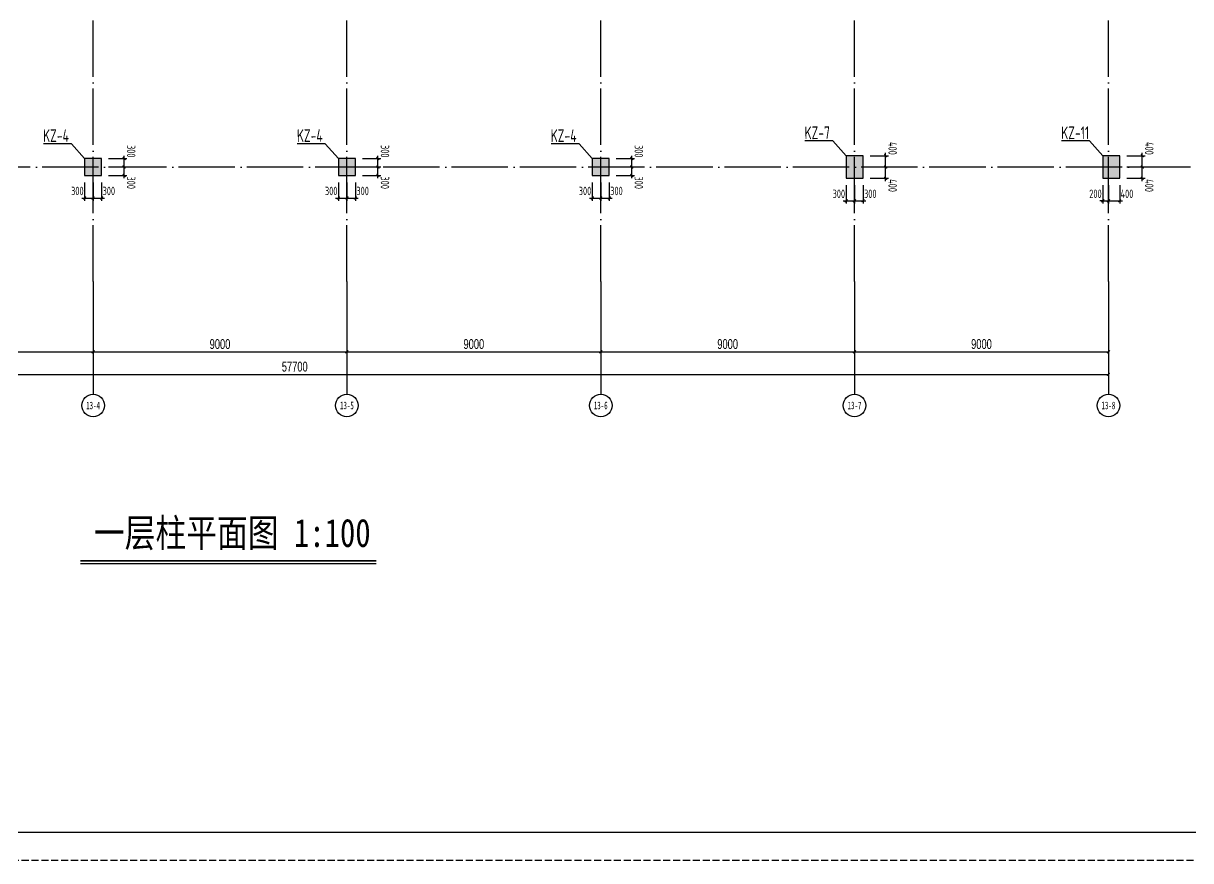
# Model space of a CAD drawing. Extents: x -67167 to 417929, y -86205 to 407116.
# Drawn here: x 103169 to 144559, y 156832 to 186534 of the extents above; entities that cross this region are included whole.
import ezdxf
from ezdxf.enums import TextEntityAlignment as Align

# ---------------------------------------------------------------- set-up
doc = ezdxf.new("R2010")
doc.units = 0
doc.header["$LTSCALE"] = 1000
doc.linetypes.add('DASH', pattern=[0.35, 0.25, -0.1])
doc.linetypes.add('DOTE', pattern=[2.42, 2, -0.2, 0.02, -0.2])
doc.layers.get('Defpoints').update_dxf_attribs({"color": 165})
for name, color, linetype in [('AXIS', 3, 'DOTE'), ('AXIS_TEXT', 7, 'Continuous'), ('COLU', 6, 'Continuous'), ('COLU_DIM', 3, 'Continuous'), ('COLU_HATCH', 251, 'Continuous'), ('COLU_NUM', 7, 'Continuous'), ('s-beam', 4, 'DASH'), ('s-num', 90, 'Continuous'), ('X-104 13#平面$0$01-标注_轴线坐标', 132, 'Continuous'), ('X-104 13#平面$0$02-TEXT_轴号', 7, 'Continuous')]:
    doc.layers.add(name, color=color, linetype=linetype)
doc.styles.add('-宋体', font='simhei.ttf', dxfattribs={"width": 0.8})
doc.styles.add('COMPLEX', font='COMPLEX')
doc.styles.add('TSSD_Bold', font='tssdeng2.shx', dxfattribs={"width": 0.7, "bigfont": 'china.shx'})
doc.styles.add('TSSD_Dimension', font='Tssdeng.shx', dxfattribs={"width": 0.7, "bigfont": 'hztxt.shx'})
doc.styles.add('X-104 13#平面$0$_TCH_AXIS', font='STXIHEI.TTF', dxfattribs={"width": 0.75})
doc.styles.add('X-104 13#平面$0$_TCH_DIM_T3', font='', dxfattribs={"width": 0.705882})
doc.styles.get('X-104 13#平面$0$_TCH_DIM_T3').set_extended_font_data('FZXiHei I-Z08S')
doc.dimstyles.new('TSSD_100_100', dxfattribs={"dimtxt": 300, "dimasz": 100, "dimexe": 100, "dimexo": 250, "dimgap": 100, "dimtad": 1, "dimdec": 0, "dimzin": 0, "dimdsep": 46, "dimtxsty": 'TSSD_Dimension', "dimblk": 'ARCHTICK', "dimblk1": 'ARCHTICK', "dimblk2": 'ARCHTICK', "dimcen": 0, "dimdle": 100, "dimclrt": 7, "dimadec": 0, "dimazin": 0, "dimtfac": 1, "dimtdec": 0, "dimtix": 1, "dimtmove": 2, "dimatfit": 3, "dimfxl": 1, "dimtolj": 1, "dimtzin": 0, "dimarcsym": 0})
doc.dimstyles.new('X-104 13#平面$0$_TCH_ARCH&&100', dxfattribs={"dimtxt": 350, "dimasz": 100, "dimexe": 250, "dimexo": 300, "dimgap": 100, "dimtad": 1, "dimdec": 0, "dimzin": 0, "dimdsep": 46, "dimtxsty": 'X-104 13#平面$0$_TCH_DIM_T3', "dimblk": 'X-104 13#平面$0$_ArchTick', "dimcen": 0.09, "dimclrt": 7, "dimazin": 2, "dimtfac": 1, "dimtdec": 0, "dimtix": 1, "dimtmove": 2, "dimatfit": 3, "dimfxl": 1, "dimtolj": 1, "dimtzin": 0, "dimarcsym": 0})

# ---------------------------------------------------------------- blocks, each defined once
blk = doc.blocks.new('_AXISO')
blk.add_circle((0, 0), 0.5)
at = {"layer": 'AXIS_TEXT', "style": 'COMPLEX', "width": 1.041667}
blk.add_attdef('A', text='', height=0.56, dxfattribs=at).set_placement((-0.25, -0.28), (0.25, -0.28), align=Align.FIT)
blk = doc.blocks.new('X-104 13#平面$0$_ArchTick')
at = {"color": 0, "linetype": 'ByBlock', "const_width": 0.4}
blk.add_lwpolyline([(-0.5, -0.5), (0.5, 0.5)], dxfattribs=at)
blk = doc.blocks.new('*D25')
at = {"layer": 'Defpoints', "color": 0, "transparency": 16777216}
for p in [(83942, 177380), (141642, 177380), (141642, 174080)]:
    blk.add_point(p, dxfattribs=at)
at = {"layer": 'X-104 13#平面$0$01-标注_轴线坐标', "color": 0, "lineweight": -2, "transparency": 16777216}
for p, q in [((83942, 177080), (83942, 173830)), ((141642, 177080), (141642, 173830)), ((83942, 174080), (141642, 174080))]:
    blk.add_line(p, q, dxfattribs=at)
at = {"layer": 'X-104 13#平面$0$01-标注_轴线坐标', "color": 0, "lineweight": -2, "transparency": 16777216, "xscale": 100, "yscale": 100, "zscale": 100, "rotation": 180}
blk.add_blockref('X-104 13#平面$0$_ArchTick', (83942, 174080), dxfattribs=at)
at = {"layer": 'X-104 13#平面$0$01-标注_轴线坐标', "color": 0, "lineweight": -2, "transparency": 16777216, "xscale": 100, "yscale": 100, "zscale": 100}
blk.add_blockref('X-104 13#平面$0$_ArchTick', (141642, 174080), dxfattribs=at)
at = {"layer": 'X-104 13#平面$0$01-标注_轴线坐标', "color": 7, "transparency": 16777216, "insert": (112792, 174355), "char_height": 350, "attachment_point": 5, "style": 'X-104 13#平面$0$_TCH_DIM_T3'}
blk.add_mtext('\\A1;57700', dxfattribs=at)
blk = doc.blocks.new('*D28')
at = {"layer": 'Defpoints', "color": 0, "transparency": 16777216}
for p in [(96642, 177380), (105642, 177380), (105642, 174880)]:
    blk.add_point(p, dxfattribs=at)
at = {"layer": 'X-104 13#平面$0$01-标注_轴线坐标', "color": 0, "lineweight": -2, "transparency": 16777216}
for p, q in [((96642, 177080), (96642, 174630)), ((105642, 177080), (105642, 174630)), ((96642, 174880), (105642, 174880))]:
    blk.add_line(p, q, dxfattribs=at)
at = {"layer": 'X-104 13#平面$0$01-标注_轴线坐标', "color": 0, "lineweight": -2, "transparency": 16777216, "xscale": 100, "yscale": 100, "zscale": 100, "rotation": 180}
blk.add_blockref('X-104 13#平面$0$_ArchTick', (96642, 174880), dxfattribs=at)
at = {"layer": 'X-104 13#平面$0$01-标注_轴线坐标', "color": 0, "lineweight": -2, "transparency": 16777216, "xscale": 100, "yscale": 100, "zscale": 100}
blk.add_blockref('X-104 13#平面$0$_ArchTick', (105642, 174880), dxfattribs=at)
at = {"layer": 'X-104 13#平面$0$01-标注_轴线坐标', "color": 7, "transparency": 16777216, "insert": (101142, 175155), "char_height": 350, "attachment_point": 5, "style": 'X-104 13#平面$0$_TCH_DIM_T3'}
blk.add_mtext('\\A1;9000', dxfattribs=at)
blk = doc.blocks.new('*D29')
at = {"layer": 'Defpoints', "color": 0, "transparency": 16777216}
for p in [(105642, 177380), (114642, 177380), (114642, 174880)]:
    blk.add_point(p, dxfattribs=at)
at = {"layer": 'X-104 13#平面$0$01-标注_轴线坐标', "color": 0, "lineweight": -2, "transparency": 16777216}
for p, q in [((105642, 177080), (105642, 174630)), ((114642, 177080), (114642, 174630)), ((105642, 174880), (114642, 174880))]:
    blk.add_line(p, q, dxfattribs=at)
at = {"layer": 'X-104 13#平面$0$01-标注_轴线坐标', "color": 0, "lineweight": -2, "transparency": 16777216, "xscale": 100, "yscale": 100, "zscale": 100, "rotation": 180}
blk.add_blockref('X-104 13#平面$0$_ArchTick', (105642, 174880), dxfattribs=at)
at = {"layer": 'X-104 13#平面$0$01-标注_轴线坐标', "color": 0, "lineweight": -2, "transparency": 16777216, "xscale": 100, "yscale": 100, "zscale": 100}
blk.add_blockref('X-104 13#平面$0$_ArchTick', (114642, 174880), dxfattribs=at)
at = {"layer": 'X-104 13#平面$0$01-标注_轴线坐标', "color": 7, "transparency": 16777216, "insert": (110142, 175155), "char_height": 350, "attachment_point": 5, "style": 'X-104 13#平面$0$_TCH_DIM_T3'}
blk.add_mtext('\\A1;9000', dxfattribs=at)
blk = doc.blocks.new('*D30')
at = {"layer": 'Defpoints', "color": 0, "transparency": 16777216}
for p in [(114642, 177380), (123642, 177380), (123642, 174880)]:
    blk.add_point(p, dxfattribs=at)
at = {"layer": 'X-104 13#平面$0$01-标注_轴线坐标', "color": 0, "lineweight": -2, "transparency": 16777216}
for p, q in [((114642, 177080), (114642, 174630)), ((123642, 177080), (123642, 174630)), ((114642, 174880), (123642, 174880))]:
    blk.add_line(p, q, dxfattribs=at)
at = {"layer": 'X-104 13#平面$0$01-标注_轴线坐标', "color": 0, "lineweight": -2, "transparency": 16777216, "xscale": 100, "yscale": 100, "zscale": 100, "rotation": 180}
blk.add_blockref('X-104 13#平面$0$_ArchTick', (114642, 174880), dxfattribs=at)
at = {"layer": 'X-104 13#平面$0$01-标注_轴线坐标', "color": 0, "lineweight": -2, "transparency": 16777216, "xscale": 100, "yscale": 100, "zscale": 100}
blk.add_blockref('X-104 13#平面$0$_ArchTick', (123642, 174880), dxfattribs=at)
at = {"layer": 'X-104 13#平面$0$01-标注_轴线坐标', "color": 7, "transparency": 16777216, "insert": (119142, 175155), "char_height": 350, "attachment_point": 5, "style": 'X-104 13#平面$0$_TCH_DIM_T3'}
blk.add_mtext('\\A1;9000', dxfattribs=at)
blk = doc.blocks.new('*D31')
at = {"layer": 'Defpoints', "color": 0, "transparency": 16777216}
for p in [(123642, 177380), (132642, 177380), (132642, 174880)]:
    blk.add_point(p, dxfattribs=at)
at = {"layer": 'X-104 13#平面$0$01-标注_轴线坐标', "color": 0, "lineweight": -2, "transparency": 16777216}
for p, q in [((123642, 177080), (123642, 174630)), ((132642, 177080), (132642, 174630)), ((123642, 174880), (132642, 174880))]:
    blk.add_line(p, q, dxfattribs=at)
at = {"layer": 'X-104 13#平面$0$01-标注_轴线坐标', "color": 0, "lineweight": -2, "transparency": 16777216, "xscale": 100, "yscale": 100, "zscale": 100, "rotation": 180}
blk.add_blockref('X-104 13#平面$0$_ArchTick', (123642, 174880), dxfattribs=at)
at = {"layer": 'X-104 13#平面$0$01-标注_轴线坐标', "color": 0, "lineweight": -2, "transparency": 16777216, "xscale": 100, "yscale": 100, "zscale": 100}
blk.add_blockref('X-104 13#平面$0$_ArchTick', (132642, 174880), dxfattribs=at)
at = {"layer": 'X-104 13#平面$0$01-标注_轴线坐标', "color": 7, "transparency": 16777216, "insert": (128142, 175155), "char_height": 350, "attachment_point": 5, "style": 'X-104 13#平面$0$_TCH_DIM_T3'}
blk.add_mtext('\\A1;9000', dxfattribs=at)
blk = doc.blocks.new('*D32')
at = {"layer": 'Defpoints', "color": 0, "transparency": 16777216}
for p in [(132642, 177380), (141642, 177380), (141642, 174880)]:
    blk.add_point(p, dxfattribs=at)
at = {"layer": 'X-104 13#平面$0$01-标注_轴线坐标', "color": 0, "lineweight": -2, "transparency": 16777216}
for p, q in [((132642, 177080), (132642, 174630)), ((141642, 177080), (141642, 174630)), ((132642, 174880), (141642, 174880))]:
    blk.add_line(p, q, dxfattribs=at)
at = {"layer": 'X-104 13#平面$0$01-标注_轴线坐标', "color": 0, "lineweight": -2, "transparency": 16777216, "xscale": 100, "yscale": 100, "zscale": 100, "rotation": 180}
blk.add_blockref('X-104 13#平面$0$_ArchTick', (132642, 174880), dxfattribs=at)
at = {"layer": 'X-104 13#平面$0$01-标注_轴线坐标', "color": 0, "lineweight": -2, "transparency": 16777216, "xscale": 100, "yscale": 100, "zscale": 100}
blk.add_blockref('X-104 13#平面$0$_ArchTick', (141642, 174880), dxfattribs=at)
at = {"layer": 'X-104 13#平面$0$01-标注_轴线坐标', "color": 7, "transparency": 16777216, "insert": (137142, 175155), "char_height": 350, "attachment_point": 5, "style": 'X-104 13#平面$0$_TCH_DIM_T3'}
blk.add_mtext('\\A1;9000', dxfattribs=at)
blk = doc.blocks.new('图框-A1')
for points, const_width in [([(0, 0), (841, 0), (841, 594), (0, 594)], 0.05), ([(766, 584), (25, 584), (25, 10), (766, 10)], 0.5)]:
    blk.add_lwpolyline(points, close=True, dxfattribs=dict(const_width=const_width))
at = {"const_width": 0.05}
blk.add_lwpolyline([(420.5, 0), (420.5, 2)], dxfattribs=at)
blk = doc.blocks.new('_ArchTick')
at = {"color": 0, "linetype": 'ByBlock', "const_width": 0.4}
blk.add_lwpolyline([(-0.5, -0.5), (0.5, 0.5)], dxfattribs=at)
blk = doc.blocks.new('*D64')
at = {"layer": 'COLU_DIM', "color": 0, "lineweight": -2, "transparency": 16777216}
for p, q in [((105342, 180888), (105342, 180238)), ((105642, 180888), (105642, 180238)), ((105242, 180338), (105742, 180338))]:
    blk.add_line(p, q, dxfattribs=at)
at = {"layer": 'Defpoints', "color": 0, "transparency": 16777216}
for p in [(105342, 181138), (105642, 181138), (105642, 180338)]:
    blk.add_point(p, dxfattribs=at)
at = {"layer": 'COLU_DIM', "color": 0, "lineweight": -2, "transparency": 16777216, "xscale": 100, "yscale": 100, "zscale": 100}
for p, rotation in [((105342, 180338), 180.0000006761821), ((105642, 180338), 6.761820577246511e-07)]:
    blk.add_blockref('_ArchTick', p, dxfattribs=dict(at, rotation=rotation))
at = {"layer": 'COLU_DIM', "color": 7, "transparency": 16777216, "insert": (105084, 180588), "char_height": 300, "attachment_point": 5, "rotation": 0, "style": 'TSSD_Dimension'}
blk.add_mtext('\\A1;300', dxfattribs=at)
blk = doc.blocks.new('*D65')
at = {"layer": 'COLU_DIM', "color": 0, "lineweight": -2, "transparency": 16777216}
for p, q in [((105642, 180888), (105642, 180238)), ((105942, 180888), (105942, 180238)), ((105542, 180338), (106042, 180338))]:
    blk.add_line(p, q, dxfattribs=at)
at = {"layer": 'Defpoints', "color": 0, "transparency": 16777216}
for p in [(105642, 181138), (105942, 181138), (105942, 180338)]:
    blk.add_point(p, dxfattribs=at)
at = {"layer": 'COLU_DIM', "color": 0, "lineweight": -2, "transparency": 16777216, "xscale": 100, "yscale": 100, "zscale": 100}
for p, rotation in [((105642, 180338), 180.0000006761821), ((105942, 180338), 6.761820577246511e-07)]:
    blk.add_blockref('_ArchTick', p, dxfattribs=dict(at, rotation=rotation))
at = {"layer": 'COLU_DIM', "color": 7, "transparency": 16777216, "insert": (106200, 180588), "char_height": 300, "attachment_point": 5, "rotation": 0, "style": 'TSSD_Dimension'}
blk.add_mtext('\\A1;300', dxfattribs=at)
blk = doc.blocks.new('*D66')
at = {"layer": 'COLU_DIM', "color": 0, "lineweight": -2, "transparency": 16777216}
for p, q in [((106192, 181438), (106842, 181438)), ((106742, 181038), (106742, 181538)), ((106192, 181138), (106842, 181138))]:
    blk.add_line(p, q, dxfattribs=at)
at = {"layer": 'Defpoints', "color": 0, "transparency": 16777216}
for p in [(105942, 181438), (106742, 181438), (105942, 181138)]:
    blk.add_point(p, dxfattribs=at)
at = {"layer": 'COLU_DIM', "color": 0, "lineweight": -2, "transparency": 16777216, "xscale": 100, "yscale": 100, "zscale": 100}
for p, rotation in [((106742, 181438), 90.00000067659894), ((106742, 181138), 270.0000006765989)]:
    blk.add_blockref('_ArchTick', p, dxfattribs=dict(at, rotation=rotation))
at = {"layer": 'COLU_DIM', "color": 7, "transparency": 16777216, "insert": (106992, 180880), "char_height": 300, "attachment_point": 5, "rotation": 270, "style": 'TSSD_Dimension'}
blk.add_mtext('\\A1;300', dxfattribs=at)
blk = doc.blocks.new('*D67')
at = {"layer": 'COLU_DIM', "color": 0, "lineweight": -2, "transparency": 16777216}
for p, q in [((106192, 181738), (106842, 181738)), ((106742, 181338), (106742, 181838)), ((106192, 181438), (106842, 181438))]:
    blk.add_line(p, q, dxfattribs=at)
at = {"layer": 'Defpoints', "color": 0, "transparency": 16777216}
for p in [(105942, 181738), (106742, 181738), (105942, 181438)]:
    blk.add_point(p, dxfattribs=at)
at = {"layer": 'COLU_DIM', "color": 0, "lineweight": -2, "transparency": 16777216, "xscale": 100, "yscale": 100, "zscale": 100}
for p, rotation in [((106742, 181738), 90.00000067659894), ((106742, 181438), 270.0000006765989)]:
    blk.add_blockref('_ArchTick', p, dxfattribs=dict(at, rotation=rotation))
at = {"layer": 'COLU_DIM', "color": 7, "transparency": 16777216, "insert": (106992, 181996), "char_height": 300, "attachment_point": 5, "rotation": 270, "style": 'TSSD_Dimension'}
blk.add_mtext('\\A1;300', dxfattribs=at)
blk = doc.blocks.new('*D68')
at = {"layer": 'COLU_DIM', "color": 0, "lineweight": -2, "transparency": 16777216}
for p, q in [((114342, 180888), (114342, 180238)), ((114642, 180888), (114642, 180238)), ((114242, 180338), (114742, 180338))]:
    blk.add_line(p, q, dxfattribs=at)
at = {"layer": 'Defpoints', "color": 0, "transparency": 16777216}
for p in [(114342, 181138), (114642, 181138), (114642, 180338)]:
    blk.add_point(p, dxfattribs=at)
at = {"layer": 'COLU_DIM', "color": 0, "lineweight": -2, "transparency": 16777216, "xscale": 100, "yscale": 100, "zscale": 100}
for p, rotation in [((114342, 180338), 180.0000006761821), ((114642, 180338), 6.761820577246511e-07)]:
    blk.add_blockref('_ArchTick', p, dxfattribs=dict(at, rotation=rotation))
at = {"layer": 'COLU_DIM', "color": 7, "transparency": 16777216, "insert": (114084, 180588), "char_height": 300, "attachment_point": 5, "rotation": 0, "style": 'TSSD_Dimension'}
blk.add_mtext('\\A1;300', dxfattribs=at)
blk = doc.blocks.new('*D69')
at = {"layer": 'COLU_DIM', "color": 0, "lineweight": -2, "transparency": 16777216}
for p, q in [((114642, 180888), (114642, 180238)), ((114942, 180888), (114942, 180238)), ((114542, 180338), (115042, 180338))]:
    blk.add_line(p, q, dxfattribs=at)
at = {"layer": 'Defpoints', "color": 0, "transparency": 16777216}
for p in [(114642, 181138), (114942, 181138), (114942, 180338)]:
    blk.add_point(p, dxfattribs=at)
at = {"layer": 'COLU_DIM', "color": 0, "lineweight": -2, "transparency": 16777216, "xscale": 100, "yscale": 100, "zscale": 100}
for p, rotation in [((114642, 180338), 180.0000006761821), ((114942, 180338), 6.761820577246511e-07)]:
    blk.add_blockref('_ArchTick', p, dxfattribs=dict(at, rotation=rotation))
at = {"layer": 'COLU_DIM', "color": 7, "transparency": 16777216, "insert": (115200, 180588), "char_height": 300, "attachment_point": 5, "rotation": 0, "style": 'TSSD_Dimension'}
blk.add_mtext('\\A1;300', dxfattribs=at)
blk = doc.blocks.new('*D70')
at = {"layer": 'COLU_DIM', "color": 0, "lineweight": -2, "transparency": 16777216}
for p, q in [((115192, 181438), (115842, 181438)), ((115742, 181038), (115742, 181538)), ((115192, 181138), (115842, 181138))]:
    blk.add_line(p, q, dxfattribs=at)
at = {"layer": 'Defpoints', "color": 0, "transparency": 16777216}
for p in [(114942, 181438), (115742, 181438), (114942, 181138)]:
    blk.add_point(p, dxfattribs=at)
at = {"layer": 'COLU_DIM', "color": 0, "lineweight": -2, "transparency": 16777216, "xscale": 100, "yscale": 100, "zscale": 100}
for p, rotation in [((115742, 181438), 90.00000067659894), ((115742, 181138), 270.0000006765989)]:
    blk.add_blockref('_ArchTick', p, dxfattribs=dict(at, rotation=rotation))
at = {"layer": 'COLU_DIM', "color": 7, "transparency": 16777216, "insert": (115992, 180880), "char_height": 300, "attachment_point": 5, "rotation": 270, "style": 'TSSD_Dimension'}
blk.add_mtext('\\A1;300', dxfattribs=at)
blk = doc.blocks.new('*D71')
at = {"layer": 'COLU_DIM', "color": 0, "lineweight": -2, "transparency": 16777216}
for p, q in [((115192, 181738), (115842, 181738)), ((115742, 181338), (115742, 181838)), ((115192, 181438), (115842, 181438))]:
    blk.add_line(p, q, dxfattribs=at)
at = {"layer": 'Defpoints', "color": 0, "transparency": 16777216}
for p in [(114942, 181738), (115742, 181738), (114942, 181438)]:
    blk.add_point(p, dxfattribs=at)
at = {"layer": 'COLU_DIM', "color": 0, "lineweight": -2, "transparency": 16777216, "xscale": 100, "yscale": 100, "zscale": 100}
for p, rotation in [((115742, 181738), 90.00000067659894), ((115742, 181438), 270.0000006765989)]:
    blk.add_blockref('_ArchTick', p, dxfattribs=dict(at, rotation=rotation))
at = {"layer": 'COLU_DIM', "color": 7, "transparency": 16777216, "insert": (115992, 181996), "char_height": 300, "attachment_point": 5, "rotation": 270, "style": 'TSSD_Dimension'}
blk.add_mtext('\\A1;300', dxfattribs=at)
blk = doc.blocks.new('*D72')
at = {"layer": 'COLU_DIM', "color": 0, "lineweight": -2, "transparency": 16777216}
for p, q in [((123342, 180888), (123342, 180238)), ((123642, 180888), (123642, 180238)), ((123242, 180338), (123742, 180338))]:
    blk.add_line(p, q, dxfattribs=at)
at = {"layer": 'Defpoints', "color": 0, "transparency": 16777216}
for p in [(123342, 181138), (123642, 181138), (123642, 180338)]:
    blk.add_point(p, dxfattribs=at)
at = {"layer": 'COLU_DIM', "color": 0, "lineweight": -2, "transparency": 16777216, "xscale": 100, "yscale": 100, "zscale": 100}
for p, rotation in [((123342, 180338), 180.0000006761821), ((123642, 180338), 6.761820577246511e-07)]:
    blk.add_blockref('_ArchTick', p, dxfattribs=dict(at, rotation=rotation))
at = {"layer": 'COLU_DIM', "color": 7, "transparency": 16777216, "insert": (123084, 180588), "char_height": 300, "attachment_point": 5, "rotation": 0, "style": 'TSSD_Dimension'}
blk.add_mtext('\\A1;300', dxfattribs=at)
blk = doc.blocks.new('*D73')
at = {"layer": 'COLU_DIM', "color": 0, "lineweight": -2, "transparency": 16777216}
for p, q in [((123642, 180888), (123642, 180238)), ((123942, 180888), (123942, 180238)), ((123542, 180338), (124042, 180338))]:
    blk.add_line(p, q, dxfattribs=at)
at = {"layer": 'Defpoints', "color": 0, "transparency": 16777216}
for p in [(123642, 181138), (123942, 181138), (123942, 180338)]:
    blk.add_point(p, dxfattribs=at)
at = {"layer": 'COLU_DIM', "color": 0, "lineweight": -2, "transparency": 16777216, "xscale": 100, "yscale": 100, "zscale": 100}
for p, rotation in [((123642, 180338), 180.0000006761821), ((123942, 180338), 6.761820577246511e-07)]:
    blk.add_blockref('_ArchTick', p, dxfattribs=dict(at, rotation=rotation))
at = {"layer": 'COLU_DIM', "color": 7, "transparency": 16777216, "insert": (124200, 180588), "char_height": 300, "attachment_point": 5, "rotation": 0, "style": 'TSSD_Dimension'}
blk.add_mtext('\\A1;300', dxfattribs=at)
blk = doc.blocks.new('*D74')
at = {"layer": 'COLU_DIM', "color": 0, "lineweight": -2, "transparency": 16777216}
for p, q in [((124192, 181438), (124842, 181438)), ((124742, 181038), (124742, 181538)), ((124192, 181138), (124842, 181138))]:
    blk.add_line(p, q, dxfattribs=at)
at = {"layer": 'Defpoints', "color": 0, "transparency": 16777216}
for p in [(123942, 181438), (124742, 181438), (123942, 181138)]:
    blk.add_point(p, dxfattribs=at)
at = {"layer": 'COLU_DIM', "color": 0, "lineweight": -2, "transparency": 16777216, "xscale": 100, "yscale": 100, "zscale": 100}
for p, rotation in [((124742, 181438), 90.00000067659894), ((124742, 181138), 270.0000006765989)]:
    blk.add_blockref('_ArchTick', p, dxfattribs=dict(at, rotation=rotation))
at = {"layer": 'COLU_DIM', "color": 7, "transparency": 16777216, "insert": (124992, 180880), "char_height": 300, "attachment_point": 5, "rotation": 270, "style": 'TSSD_Dimension'}
blk.add_mtext('\\A1;300', dxfattribs=at)
blk = doc.blocks.new('*D75')
at = {"layer": 'COLU_DIM', "color": 0, "lineweight": -2, "transparency": 16777216}
for p, q in [((124192, 181738), (124842, 181738)), ((124742, 181338), (124742, 181838)), ((124192, 181438), (124842, 181438))]:
    blk.add_line(p, q, dxfattribs=at)
at = {"layer": 'Defpoints', "color": 0, "transparency": 16777216}
for p in [(123942, 181738), (124742, 181738), (123942, 181438)]:
    blk.add_point(p, dxfattribs=at)
at = {"layer": 'COLU_DIM', "color": 0, "lineweight": -2, "transparency": 16777216, "xscale": 100, "yscale": 100, "zscale": 100}
for p, rotation in [((124742, 181738), 90.00000067659894), ((124742, 181438), 270.0000006765989)]:
    blk.add_blockref('_ArchTick', p, dxfattribs=dict(at, rotation=rotation))
at = {"layer": 'COLU_DIM', "color": 7, "transparency": 16777216, "insert": (124992, 181996), "char_height": 300, "attachment_point": 5, "rotation": 270, "style": 'TSSD_Dimension'}
blk.add_mtext('\\A1;300', dxfattribs=at)
blk = doc.blocks.new('*D118')
at = {"layer": 'COLU_DIM', "color": 0, "lineweight": -2, "transparency": 16777216}
for p, q in [((132342, 180788), (132342, 180138)), ((132642, 180788), (132642, 180138)), ((132242, 180238), (132742, 180238))]:
    blk.add_line(p, q, dxfattribs=at)
at = {"layer": 'Defpoints', "color": 0, "transparency": 16777216}
for p in [(132342, 181038), (132642, 181038), (132642, 180238)]:
    blk.add_point(p, dxfattribs=at)
at = {"layer": 'COLU_DIM', "color": 0, "lineweight": -2, "transparency": 16777216, "xscale": 100, "yscale": 100, "zscale": 100}
for p, rotation in [((132342, 180238), 180.0000006761821), ((132642, 180238), 6.761820577246511e-07)]:
    blk.add_blockref('_ArchTick', p, dxfattribs=dict(at, rotation=rotation))
at = {"layer": 'COLU_DIM', "color": 7, "transparency": 16777216, "insert": (132084, 180488), "char_height": 300, "attachment_point": 5, "rotation": 0, "style": 'TSSD_Dimension'}
blk.add_mtext('\\A1;300', dxfattribs=at)
blk = doc.blocks.new('*D119')
at = {"layer": 'COLU_DIM', "color": 0, "lineweight": -2, "transparency": 16777216}
for p, q in [((132642, 180788), (132642, 180138)), ((132942, 180788), (132942, 180138)), ((132542, 180238), (133042, 180238))]:
    blk.add_line(p, q, dxfattribs=at)
at = {"layer": 'Defpoints', "color": 0, "transparency": 16777216}
for p in [(132642, 181038), (132942, 181038), (132942, 180238)]:
    blk.add_point(p, dxfattribs=at)
at = {"layer": 'COLU_DIM', "color": 0, "lineweight": -2, "transparency": 16777216, "xscale": 100, "yscale": 100, "zscale": 100}
for p, rotation in [((132642, 180238), 180.0000006761821), ((132942, 180238), 6.761820577246511e-07)]:
    blk.add_blockref('_ArchTick', p, dxfattribs=dict(at, rotation=rotation))
at = {"layer": 'COLU_DIM', "color": 7, "transparency": 16777216, "insert": (133200, 180488), "char_height": 300, "attachment_point": 5, "rotation": 0, "style": 'TSSD_Dimension'}
blk.add_mtext('\\A1;300', dxfattribs=at)
blk = doc.blocks.new('*D120')
at = {"layer": 'COLU_DIM', "color": 0, "lineweight": -2, "transparency": 16777216}
for p, q in [((133192, 181438), (133842, 181438)), ((133742, 180938), (133742, 181538)), ((133192, 181038), (133842, 181038))]:
    blk.add_line(p, q, dxfattribs=at)
at = {"layer": 'Defpoints', "color": 0, "transparency": 16777216}
for p in [(132942, 181438), (133742, 181438), (132942, 181038)]:
    blk.add_point(p, dxfattribs=at)
at = {"layer": 'COLU_DIM', "color": 0, "lineweight": -2, "transparency": 16777216, "xscale": 100, "yscale": 100, "zscale": 100}
for p, rotation in [((133742, 181438), 90.00000067659894), ((133742, 181038), 270.0000006765989)]:
    blk.add_blockref('_ArchTick', p, dxfattribs=dict(at, rotation=rotation))
at = {"layer": 'COLU_DIM', "color": 7, "transparency": 16777216, "insert": (133992, 180780), "char_height": 300, "attachment_point": 5, "rotation": 270, "style": 'TSSD_Dimension'}
blk.add_mtext('\\A1;400', dxfattribs=at)
blk = doc.blocks.new('*D121')
at = {"layer": 'COLU_DIM', "color": 0, "lineweight": -2, "transparency": 16777216}
for p, q in [((133192, 181838), (133842, 181838)), ((133742, 181338), (133742, 181938)), ((133192, 181438), (133842, 181438))]:
    blk.add_line(p, q, dxfattribs=at)
at = {"layer": 'Defpoints', "color": 0, "transparency": 16777216}
for p in [(132942, 181838), (133742, 181838), (132942, 181438)]:
    blk.add_point(p, dxfattribs=at)
at = {"layer": 'COLU_DIM', "color": 0, "lineweight": -2, "transparency": 16777216, "xscale": 100, "yscale": 100, "zscale": 100}
for p, rotation in [((133742, 181838), 90.00000067659894), ((133742, 181438), 270.0000006765989)]:
    blk.add_blockref('_ArchTick', p, dxfattribs=dict(at, rotation=rotation))
at = {"layer": 'COLU_DIM', "color": 7, "transparency": 16777216, "insert": (133992, 182096), "char_height": 300, "attachment_point": 5, "rotation": 270, "style": 'TSSD_Dimension'}
blk.add_mtext('\\A1;400', dxfattribs=at)
blk = doc.blocks.new('*D122')
at = {"layer": 'COLU_DIM', "color": 0, "lineweight": -2, "transparency": 16777216}
for p, q in [((141442, 180788), (141442, 180138)), ((141642, 180788), (141642, 180138)), ((141442, 180238), (141342, 180238)), ((141442, 180238), (141642, 180238)), ((141642, 180238), (141742, 180238))]:
    blk.add_line(p, q, dxfattribs=at)
at = {"layer": 'Defpoints', "color": 0, "transparency": 16777216}
for p in [(141442, 181038), (141642, 181038), (141642, 180238)]:
    blk.add_point(p, dxfattribs=at)
at = {"layer": 'COLU_DIM', "color": 0, "lineweight": -2, "transparency": 16777216, "xscale": 100, "yscale": 100, "zscale": 100}
for p, rotation in [((141442, 180238), 6.761820703360399e-07), ((141642, 180238), 180.0000006761821)]:
    blk.add_blockref('_ArchTick', p, dxfattribs=dict(at, rotation=rotation))
at = {"layer": 'COLU_DIM', "color": 7, "transparency": 16777216, "insert": (141184, 180488), "char_height": 300, "attachment_point": 5, "rotation": 0, "style": 'TSSD_Dimension'}
blk.add_mtext('\\A1;200', dxfattribs=at)
blk = doc.blocks.new('*D123')
at = {"layer": 'COLU_DIM', "color": 0, "lineweight": -2, "transparency": 16777216}
for p, q in [((141642, 180788), (141642, 180138)), ((142042, 180788), (142042, 180138)), ((141542, 180238), (142142, 180238))]:
    blk.add_line(p, q, dxfattribs=at)
at = {"layer": 'Defpoints', "color": 0, "transparency": 16777216}
for p in [(141642, 181038), (142042, 181038), (142042, 180238)]:
    blk.add_point(p, dxfattribs=at)
at = {"layer": 'COLU_DIM', "color": 0, "lineweight": -2, "transparency": 16777216, "xscale": 100, "yscale": 100, "zscale": 100}
for p, rotation in [((141642, 180238), 180.0000006761821), ((142042, 180238), 6.761820577246511e-07)]:
    blk.add_blockref('_ArchTick', p, dxfattribs=dict(at, rotation=rotation))
at = {"layer": 'COLU_DIM', "color": 7, "transparency": 16777216, "insert": (142300, 180488), "char_height": 300, "attachment_point": 5, "rotation": 0, "style": 'TSSD_Dimension'}
blk.add_mtext('\\A1;400', dxfattribs=at)
blk = doc.blocks.new('*D124')
at = {"layer": 'COLU_DIM', "color": 0, "lineweight": -2, "transparency": 16777216}
for p, q in [((142292, 181438), (142942, 181438)), ((142842, 180938), (142842, 181538)), ((142292, 181038), (142942, 181038))]:
    blk.add_line(p, q, dxfattribs=at)
at = {"layer": 'Defpoints', "color": 0, "transparency": 16777216}
for p in [(142042, 181438), (142842, 181438), (142042, 181038)]:
    blk.add_point(p, dxfattribs=at)
at = {"layer": 'COLU_DIM', "color": 0, "lineweight": -2, "transparency": 16777216, "xscale": 100, "yscale": 100, "zscale": 100}
for p, rotation in [((142842, 181438), 90.00000067659894), ((142842, 181038), 270.0000006765989)]:
    blk.add_blockref('_ArchTick', p, dxfattribs=dict(at, rotation=rotation))
at = {"layer": 'COLU_DIM', "color": 7, "transparency": 16777216, "insert": (143092, 180780), "char_height": 300, "attachment_point": 5, "rotation": 270, "style": 'TSSD_Dimension'}
blk.add_mtext('\\A1;400', dxfattribs=at)
blk = doc.blocks.new('*D125')
at = {"layer": 'COLU_DIM', "color": 0, "lineweight": -2, "transparency": 16777216}
for p, q in [((142292, 181838), (142942, 181838)), ((142842, 181338), (142842, 181938)), ((142292, 181438), (142942, 181438))]:
    blk.add_line(p, q, dxfattribs=at)
at = {"layer": 'Defpoints', "color": 0, "transparency": 16777216}
for p in [(142042, 181838), (142842, 181838), (142042, 181438)]:
    blk.add_point(p, dxfattribs=at)
at = {"layer": 'COLU_DIM', "color": 0, "lineweight": -2, "transparency": 16777216, "xscale": 100, "yscale": 100, "zscale": 100}
for p, rotation in [((142842, 181838), 90.00000067659894), ((142842, 181438), 270.0000006765989)]:
    blk.add_blockref('_ArchTick', p, dxfattribs=dict(at, rotation=rotation))
at = {"layer": 'COLU_DIM', "color": 7, "transparency": 16777216, "insert": (143092, 182096), "char_height": 300, "attachment_point": 5, "rotation": 270, "style": 'TSSD_Dimension'}
blk.add_mtext('\\A1;400', dxfattribs=at)

msp = doc.modelspace()

# ---------------------------------------------------------------- linework, layer by layer
at = {"layer": 'AXIS'}
for p, q in [((105642.282, 177380.266), (105642.282, 203986.314)), ((114642.282, 177380.266), (114642.282, 203986.315)), ((123642.282, 177380.266), (123642.282, 203986.315)), ((132642.282, 177380.267), (132642.282, 203986.315)), ((141642.282, 177380.267), (141642.282, 203986.315)), ((144550.703, 181437.888), (81217.266, 181437.888))]:
    msp.add_line(p, q, dxfattribs=at)
at = {"layer": 'COLU'}
for points in [[(105342.282, 181137.888), (105942.282, 181137.888), (105942.282, 181737.888), (105342.282, 181737.888)], [(114342.282, 181137.888), (114942.282, 181137.888), (114942.282, 181737.888), (114342.282, 181737.888)], [(123342.282, 181137.888), (123942.282, 181137.888), (123942.282, 181737.888), (123342.282, 181737.888)]]:
    msp.add_lwpolyline(points, close=True, dxfattribs=at)
for points in [[(132942.282, 181037.888), (132942.282, 181837.888), (132342.282, 181837.888), (132342.282, 181037.888), (132942.282, 181037.888)], [(142042.282, 181037.888), (142042.282, 181837.888), (141442.282, 181837.888), (141442.282, 181037.888), (142042.282, 181037.888)]]:
    msp.add_lwpolyline(points, dxfattribs=at)
at = {"layer": 'COLU_HATCH'}
for points in [[(105342.282, 181137.888), (105942.282, 181137.888), (105342.282, 181737.888), (105942.282, 181737.888)], [(114342.282, 181137.888), (114942.282, 181137.888), (114342.282, 181737.888), (114942.282, 181737.888)], [(123342.282, 181137.888), (123942.282, 181137.888), (123342.282, 181737.888), (123942.282, 181737.888)], [(132342.282, 181037.888), (132942.282, 181037.888), (132342.282, 181837.888), (132942.282, 181837.888)], [(141442.282, 181037.888), (142042.282, 181037.888), (141442.282, 181837.888), (142042.282, 181837.888)]]:
    msp.add_solid(points, dxfattribs=at)
at = {"layer": 'COLU_NUM'}
for p, q in [((104876.532, 182260.455), (103879.547, 182260.455)), ((105342.282, 181737.888), (104876.532, 182260.455)), ((113876.532, 182260.455), (112879.547, 182260.455)), ((114342.282, 181737.888), (113876.532, 182260.455)), ((122876.532, 182260.456), (121879.547, 182260.455)), ((123342.282, 181737.888), (122876.532, 182260.456)), ((131876.532, 182360.456), (130879.547, 182360.456)), ((132342.282, 181837.888), (131876.532, 182360.456)), ((140976.532, 182360.456), (139979.547, 182360.456)), ((141442.282, 181837.888), (140976.532, 182360.456))]:
    msp.add_line(p, q, dxfattribs=at)
at = {"layer": 's-beam'}
msp.add_lwpolyline([(73507.76, 216234.171), (157607.76, 216234.172), (157607.761, 156834.172), (73507.761, 156834.171)], close=True, dxfattribs=at)
at = {"layer": 's-num', "const_width": 50}
msp.add_lwpolyline([(105193.087, 167468.46), (115680.257, 167468.461)], dxfattribs=at)
at = {"layer": 's-num'}
msp.add_lwpolyline([(105193.087, 167368.46), (115680.257, 167368.461)], dxfattribs=at)
at = {"layer": 'X-104 13#平面$0$01-标注_轴线坐标'}
for p, q in [((105642.282, 177380.266), (105642.282, 173380.266)), ((114642.282, 177380.266), (114642.282, 173380.266)), ((123642.282, 177380.266), (123642.282, 173380.266)), ((132642.282, 177380.267), (132642.282, 173380.267)), ((141642.282, 177380.267), (141642.282, 173380.267))]:
    msp.add_line(p, q, dxfattribs=at)

# ---------------------------------------------------------------- block references
at = {"xscale": 99.99999999999991, "yscale": 99.99999999999991, "zscale": 99.99999999999991, "rotation": 6.766459210986319e-07}
msp.add_blockref('图框-A1', (73507.761, 156834.17), dxfattribs=at)
at = {"layer": 'X-104 13#平面$0$01-标注_轴线坐标'}
ref = msp.add_blockref('_AXISO', (105642.282, 172980.266), dxfattribs=dict(at, xscale=799.9999999999995, yscale=799.9999999999995, zscale=799.9999999999995, rotation=6.766459210986319e-07))
ref.add_attrib('A', '13-4', dxfattribs={"layer": 'X-104 13#平面$0$02-TEXT_轴号', "height": 270.2012, "rotation": 0.0000007, "style": 'X-104 13#平面$0$_TCH_AXIS', "width": 0.680062}).set_placement((105397.031, 172845.166), (105887.533, 172845.166), align=Align.FIT)
ref = msp.add_blockref('_AXISO', (114642.282, 172980.266), dxfattribs=dict(at, xscale=799.9999999999995, yscale=799.9999999999995, zscale=799.9999999999995, rotation=6.766459210986319e-07))
ref.add_attrib('A', '13-5', dxfattribs={"layer": 'X-104 13#平面$0$02-TEXT_轴号', "height": 272.1439, "rotation": 0.0000007, "style": 'X-104 13#平面$0$_TCH_AXIS', "width": 0.673727}).set_placement((114397.569, 172844.194), (114886.995, 172844.194), align=Align.FIT)
ref = msp.add_blockref('_AXISO', (123642.282, 172980.266), dxfattribs=dict(at, xscale=799.9999999999995, yscale=799.9999999999995, zscale=799.9999999999995, rotation=6.766459210986319e-07))
ref.add_attrib('A', '13-6', dxfattribs={"layer": 'X-104 13#平面$0$02-TEXT_轴号', "height": 272.1439, "rotation": 0.0000007, "style": 'X-104 13#平面$0$_TCH_AXIS', "width": 0.673727}).set_placement((123397.569, 172844.194), (123886.995, 172844.194), align=Align.FIT)
ref = msp.add_blockref('_AXISO', (132642.282, 172980.267), dxfattribs=dict(at, xscale=799.9999999999995, yscale=799.9999999999995, zscale=799.9999999999995, rotation=6.766459210986319e-07))
ref.add_attrib('A', '13-7', dxfattribs={"layer": 'X-104 13#平面$0$02-TEXT_轴号', "height": 270.2012, "rotation": 0.0000007, "style": 'X-104 13#平面$0$_TCH_AXIS', "width": 0.680062}).set_placement((132397.031, 172845.166), (132887.533, 172845.166), align=Align.FIT)
ref = msp.add_blockref('_AXISO', (141642.282, 172980.267), dxfattribs=dict(at, xscale=799.9999999999995, yscale=799.9999999999995, zscale=799.9999999999995, rotation=6.766459210986319e-07))
ref.add_attrib('A', '13-8', dxfattribs={"layer": 'X-104 13#平面$0$02-TEXT_轴号', "height": 270.9983, "rotation": 0.0000007, "style": 'X-104 13#平面$0$_TCH_AXIS', "width": 0.677453}).set_placement((141397.251, 172844.768), (141887.313, 172844.768), align=Align.FIT)

# ---------------------------------------------------------------- texts
at = {"layer": 'COLU_NUM', "color": 21, "style": 'TSSD_Bold', "width": 0.7}
for s, p in [('KZ-4', (103870.922, 182322.901)), ('KZ-4', (112870.922, 182322.901)), ('KZ-4', (121870.922, 182322.901)), ('KZ-7', (130870.922, 182422.901)), ('KZ-11', (139970.922, 182422.902))]:
    msp.add_text(s, height=450, rotation=0.4540883, dxfattribs=at).set_placement(p)
at = {"layer": 's-num', "style": '-宋体', "width": 0.8}
msp.add_text('一层柱平面图 1:100', height=1000, rotation=0.0000007, dxfattribs=at).set_placement((110577.58, 167660.587), align=Align.BOTTOM_CENTER)

# ---------------------------------------------------------------- dimensions: what is measured, and where the dimension line sits
at = {"layer": 'COLU_DIM'}
for base, p1, p2, angle, picture, middle in [((106742.282, 181737.888), (105942.282, 181437.888), (105942.282, 181737.888), 90.0000007, '*D67', (106992.282, 181995.965)), ((115742.282, 181737.888), (114942.282, 181437.888), (114942.282, 181737.888), 90.0000007, '*D71', (115992.282, 181995.965)), ((124742.282, 181737.888), (123942.282, 181437.888), (123942.282, 181737.888), 90.0000007, '*D75', (124992.282, 181995.965)), ((133742.282, 181837.888), (132942.282, 181437.888), (132942.282, 181837.888), 90.0000007, '*D121', (133992.282, 182095.965)), ((142842.282, 181837.888), (142042.282, 181437.888), (142042.282, 181837.888), 90.0000007, '*D125', (143092.282, 182095.965)), ((106742.282, 181437.888), (105942.282, 181137.888), (105942.282, 181437.888), 90.0000007, '*D66', (106992.282, 180879.811)), ((115742.282, 181437.888), (114942.282, 181137.888), (114942.282, 181437.888), 90.0000007, '*D70', (115992.282, 180879.811)), ((124742.282, 181437.888), (123942.282, 181137.888), (123942.282, 181437.888), 90.0000007, '*D74', (124992.282, 180879.811)), ((133742.282, 181437.888), (132942.282, 181037.888), (132942.282, 181437.888), 90.0000007, '*D120', (133992.282, 180779.811)), ((142842.282, 181437.888), (142042.282, 181037.888), (142042.282, 181437.888), 90.0000007, '*D124', (143092.282, 180779.811)), ((105642.282, 180337.888), (105342.282, 181137.888), (105642.282, 181137.888), 0.0000007, '*D64', (105084.205, 180587.888)), ((105942.282, 180337.888), (105642.282, 181137.888), (105942.282, 181137.888), 0.0000007, '*D65', (106200.359, 180587.888)), ((114642.282, 180337.888), (114342.282, 181137.888), (114642.282, 181137.888), 0.0000007, '*D68', (114084.205, 180587.888)), ((114942.282, 180337.888), (114642.282, 181137.888), (114942.282, 181137.888), 0.0000007, '*D69', (115200.359, 180587.888)), ((123642.282, 180337.888), (123342.282, 181137.888), (123642.282, 181137.888), 0.0000007, '*D72', (123084.205, 180587.888)), ((123942.282, 180337.888), (123642.282, 181137.888), (123942.282, 181137.888), 0.0000007, '*D73', (124200.359, 180587.888)), ((132642.282, 180237.888), (132342.282, 181037.888), (132642.282, 181037.888), 0.0000007, '*D118', (132084.205, 180487.888)), ((132942.282, 180237.888), (132642.282, 181037.888), (132942.282, 181037.888), 0.0000007, '*D119', (133200.359, 180487.888)), ((141642.282, 180237.888), (141442.282, 181037.888), (141642.282, 181037.888), 0.0000007, '*D122', (141184.205, 180487.888)), ((142042.282, 180237.888), (141642.282, 181037.888), (142042.282, 181037.888), 0.0000007, '*D123', (142300.359, 180487.888))]:
    dim = msp.add_linear_dim(base=base, p1=p1, p2=p2, angle=angle, dimstyle='TSSD_100_100', dxfattribs=at)
    dim.commit()
    dim.dimension.update_dxf_attribs({"geometry": picture, "text_midpoint": middle, "dimtype": 160})
at = {"layer": 'X-104 13#平面$0$01-标注_轴线坐标'}
for p1, p2, distance, picture, middle in [((83942.282, 177380.266), (141642.282, 177380.267), -3300, '*D25', (112792.282, 174355.267)), ((96642.282, 177380.266), (105642.282, 177380.266), -2500, '*D28', (101142.282, 175155.266)), ((105642.282, 177380.266), (114642.282, 177380.266), -2500, '*D29', (110142.282, 175155.266)), ((114642.282, 177380.266), (123642.282, 177380.266), -2500, '*D30', (119142.282, 175155.266)), ((123642.282, 177380.266), (132642.282, 177380.267), -2500, '*D31', (128142.282, 175155.267)), ((132642.282, 177380.267), (141642.282, 177380.267), -2500, '*D32', (137142.282, 175155.267))]:
    dim = msp.add_aligned_dim(p1=p1, p2=p2, distance=distance, dimstyle='X-104 13#平面$0$_TCH_ARCH&&100', dxfattribs=at)
    dim.commit()
    dim.dimension.update_dxf_attribs({"geometry": picture, "text_midpoint": middle})

doc.saveas('drawing.dxf')
